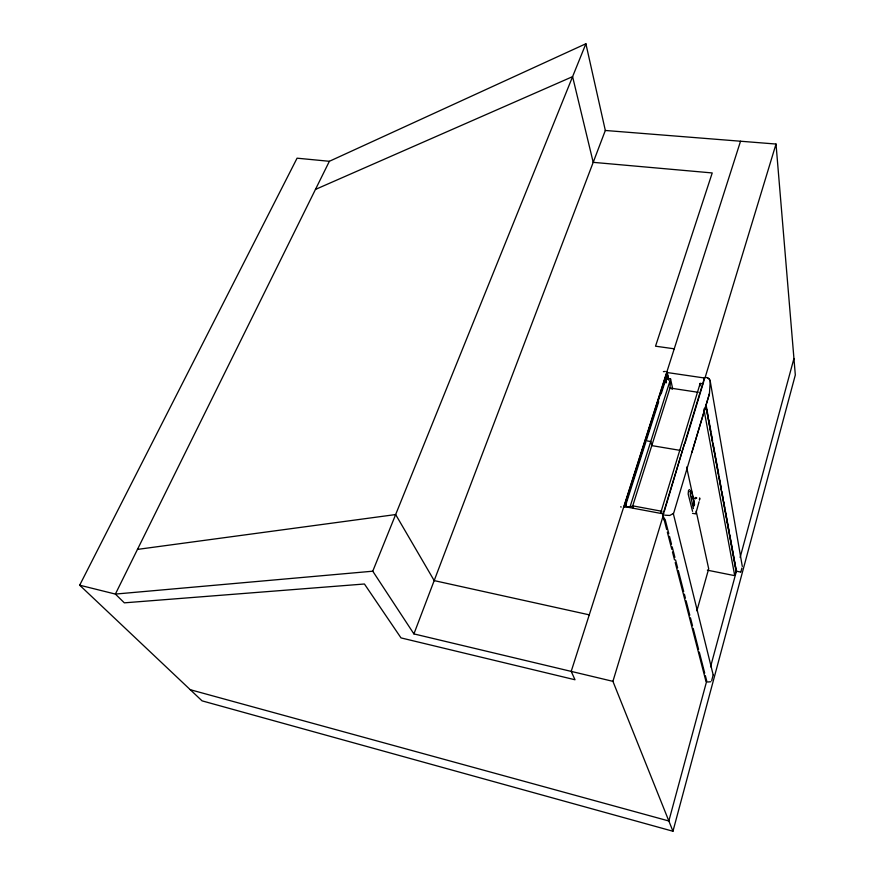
<?xml version="1.0" encoding="UTF-8"?>
<svg xmlns="http://www.w3.org/2000/svg" width="875" height="875" viewBox="0 0 875 875"><rect width="100%" height="100%" fill="white"/><g stroke="black" fill="none" stroke-linecap="round" stroke-linejoin="round"><path stroke-width="1.31" d="M666.061 382.933L667.056 372.017L623.853 507.303L626.019 506.253L626.073 505.181L623.853 507.303L626.073 505.181M690.561 492.406L691.239 490.011L694.564 504.656M690.812 492.078L690.791 491.4M693.503 504.131L693.788 503.333L693.886 505.925L693 504.831L693.35 503.223L693.58 503.781M693.481 504.109C692.902 506.997 693.82 500.73 693.864 505.214M666.203 382.517L666.608 374.631L624.728 505.838M690.648 492.045L690.616 491.411L690.309 494.462L693.416 508.572M692.377 497.361C692.322 493.752 690.867 500.347 692.191 498.4M693.087 504.984L693.098 503.902M693.438 497.58C693.23 494.288 692.223 500.872 693.35 498.225M693.952 504.011L693.361 504.7M696.653 498.236L696.5 497.525L696.248 498.258M666.98 378.777L666.98 373.155M666.695 378.831L667.067 373.144M699.978 385.995L700.175 383.392L702.822 383.786M709.406 394.023L710.248 381.227M693.853 505.334L693.634 505.914L693.448 505.203M704.145 380.166L704.605 377.53L662.955 514.631M693.098 503.913L693.569 503.267M711.67 680.553L713.158 675.019M740.873 571.922L741.923 567.984M672.962 831.25L795.32 374.981L776.016 144.047L605.325 130.473L585.889 43.75L329.372 161.295L297.073 158.189L79.68 585.2L202.059 700.853L672.962 831.25L612.916 681.341L663.72 513.953L623.864 506.494M735.995 570.981L734.869 575.148L734.016 575.52L707.383 570.183M710.555 666.827L736.564 570.642M740.13 557.462L793.942 358.509M696.883 610.805L708.597 569.1M693.842 504.591L693.514 503.923M684.939 443.603L703.752 381.456M776.016 144.047L704.966 378.077L666.684 372.455L668.117 379.094M700.175 383.392L660.669 512.991L663.775 513.57M664.158 511.853L684.316 444.216M645.816 442.061L625.308 506.373L629.923 507.238L670.589 378.995L666.137 378.339M740.534 141.225L571.2 671.398L575.017 679.766L401.002 637.897L364.427 583.997L124.338 602.842L115.38 594.081L79.68 585.2M658.678 401.745L646.231 440.77L650.759 441.525L651.787 445.605L680.498 450.439M661.161 393.947L665.722 379.641M612.916 681.341L413.919 633.905L605.325 130.473M699.038 501.791L695.734 513.877L692.453 513.33M413.919 633.905L372.761 571.2L585.889 43.75M688.778 491.87L688.833 491.105L688.702 491.936M329.372 161.295L115.38 594.081L372.761 571.2M699.541 499.833L699.683 497.941L699.475 499.898M692.573 511.361L688.166 494.036L688.516 490.405L689.489 489.584M710.861 681.734L707.536 682.019M629.923 507.238L632.734 505.848L661.97 511.306M315.47 189.416L572.589 76.65L593.206 162.345L712.228 172.944L655.528 346.194L674.231 348.808M663.392 371.634L665.35 371.448M137.473 549.402L395.653 514.555L434.186 580.606L589.258 614.841M698.152 392.295L669.987 388.03L632.734 505.848L633.5 508.473M664.727 515.178L669.769 515.462L673.619 513.352L709.417 393.837L691.895 452.353M673.28 513.439L713.158 674.811M736.192 571.156L740.589 572.042M620.627 506.855L621.239 506.997M190.269 689.708L668.85 820.991L706.727 680.958L705.37 675.708M706.475 377.475L707.175 377.672M646.002 437.839L646.1 438.495M693.777 503.453L693.755 504.448M707.197 377.672L709.33 379.017L710.183 380.658M672.438 389.156L669.987 388.03L670.589 378.995L672.58 388.325M707.82 377.934L709.647 379.498M664.322 520.242L662.933 514.959L666.663 529.517M665.077 519.214L668.806 533.684M669.484 536.309L671.508 544.206M672.186 546.831L674.898 557.353M675.577 559.978L677.611 567.875M678.289 570.5L683.703 591.544M684.381 594.169L685.398 598.117M686.077 600.742L689.795 615.212M690.473 617.837L692.508 625.734M693.186 628.359L698.6 649.403M699.278 652.028L704.692 673.072M667.352 532.153L671.792 549.336M672.481 551.983L674.527 559.913M675.216 562.548L705.994 681.494M686.591 467.064L694.422 503.103M696.161 511.109L708.684 568.728M667.428 373.341L668.587 378.678M710.128 380.592L742.306 566.464M703.861 409.019L734.672 575.422M735.952 570.828L705.709 404.983L736.061 569.669L729.706 534.756M706.245 405.858L708.203 416.598M708.695 419.289L710.894 431.375M711.375 434.055L712.6 440.77M713.092 443.461L718.714 474.338M719.195 477.028L721.394 489.103M721.886 491.794L723.111 498.509M723.592 501.189L724.817 507.905M725.309 510.595L729.214 532.077M695.111 498.28C695.417 500.5 695.745 495.545 695.111 498.28M668.413 379.816L667.253 374.5L668.413 379.816"/></g></svg>
